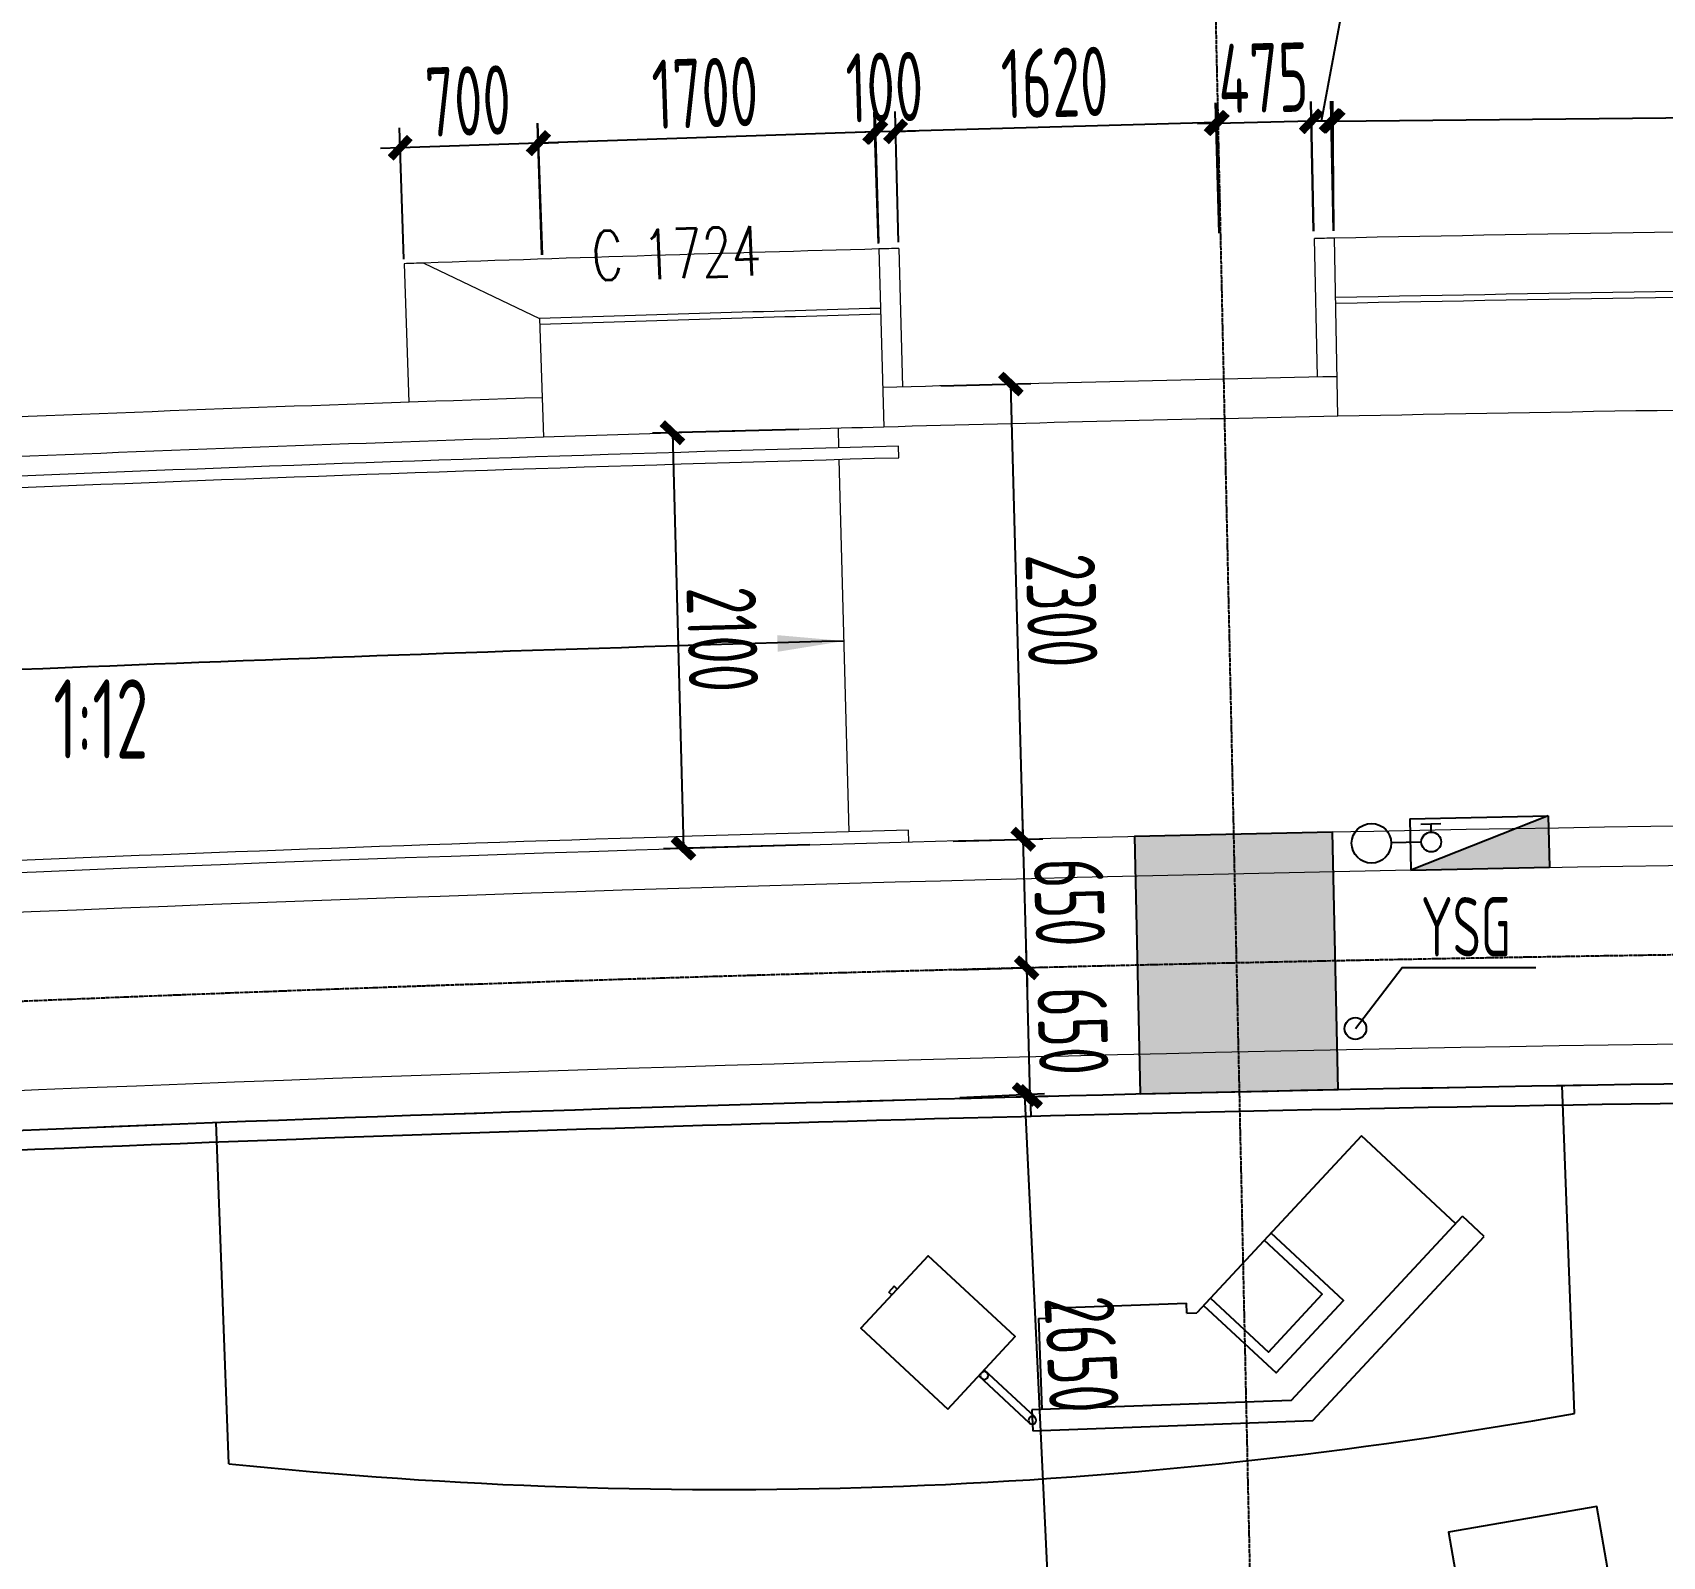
# Model space of a CAD drawing. Header units: millimetres. Extents: x 11515858 to 24947533, y -12784974 to -6116114.
# Drawn here: x 11765701 to 11773933, y -6380553 to -6372855 of the extents above; entities that cross this region are included whole.
import ezdxf
from ezdxf.enums import TextEntityAlignment as Align

# ---------------------------------------------------------------- set-up
doc = ezdxf.new("R2010")
doc.units = ezdxf.units.MM
doc.header["$LTSCALE"] = 10
for name, pattern in [('A2-RG-AXIS$0$CENTER', [2, 1.25, -0.25, 0.25, -0.25]), ('A2-RG-AXIS$0$DOTE', [2.42, 2, -0.2, 0.02, -0.2]), ('A2-RI-F2$0$DOT2', [0.125, 0, -0.125])]:
    doc.linetypes.add(name, pattern=pattern)
for name, color, linetype in [('A2-RB-F2$0$A-DIMS-100', 1, 'Continuous'), ('A2-RD-F2$0$A-FURN-FIXT', 9, 'Continuous'), ('A2-RD-F2$0$A-STRS', 50, 'Continuous'), ('A2-RD-F2$0$an-door', 2, 'Continuous'), ('A2-RG-AXIS$0$A-GRID', 1, 'A2-RG-AXIS$0$CENTER'), ('A2-RI-F2$0$$0$AUDIT_D_120618114340-341', 1, 'Continuous'), ('A2-RI-F2$0$0P-FE-FH-P', 41, 'A2-RI-F2$0$YJdef_FE-FH_LINE_F'), ('A2-RI-F2$0$0P-FE-FH-V', 141, 'Continuous'), ('A2-RI-F2$0$0P-FE-HY', 141, 'Continuous'), ('A2-RI-F2$0$A-ROOF-DRAN', 175, 'Continuous'), ('A2-RI-F2$0$A-STRS', 50, 'Continuous'), ('A2-RI-F2$0$A-SYMB-AREA', 4, 'Continuous'), ('A2-RI-F2$0$A-SYMB-DOOR', 4, 'Continuous'), ('A2-RI-F2$0$A-SYMB-NAME', 4, 'Continuous'), ('A2-RS-F2$0$A-HATH-GRAY', 8, 'Continuous'), ('A2-RS-F2$0$A-WALL-CONC', 6, 'Continuous')]:
    doc.layers.add(name, color=color, linetype=linetype)
doc.layers.add('A2-RD-F2$0$A-X-AREA', color=6, linetype='Continuous', plot=False)
for name, color, linetype, lineweight in [('A2-RI-F2$0$A-FLOR-OTLN', 4, 'A2-RI-F2$0$DOT2', 5), ('A2-RI-F2$0$A-FLOR-STRS', 2, 'Continuous', 5), ('A2-RI-F2$0$A-GLAZ', 140, 'Continuous', 5), ('A2-RI-F2$0$A-WALL', 7, 'Continuous', 5)]:
    doc.layers.add(name, color=color, linetype=linetype, lineweight=lineweight)
doc.styles.add('A2-RB-F2$0$XD2008', font='hzs.shx', dxfattribs={"width": 0.7, "bigfont": 'hztxt.shx'})
doc.styles.add('A2-RI-F2$0$ECADI', font='hzs.shx', dxfattribs={"width": 0.7, "bigfont": 'hztxt.shx'})
doc.styles.add('A2-RI-F2$0$ECADI-TXT', font='simplex.shx', dxfattribs={"bigfont": 'hztxt.shx'})
doc.styles.add('A2-RI-F2$0$hz1', font='hzs.shx', dxfattribs={"width": 0.75, "bigfont": 'hztxt.shx'})
doc.linetypes.add('A2-RI-F2$0$YJdef_FE-FH_LINE_F', pattern='A,4,-0.2,["F",A2-RI-F2$0$hz1,S=0.2,R=0,X=-0.1,Y=-0.1],-0.1', length=4.3)
doc.dimstyles.new('A2-RB-F2$0$XD100$0', dxfattribs={"dimscale": 100, "dimtxt": 3.5, "dimasz": 1, "dimexe": 1, "dimexo": 2, "dimgap": 0.5, "dimtad": 1, "dimdec": 0, "dimdsep": 46, "dimtxsty": 'A2-RB-F2$0$XD2008', "dimblk1": 'A2-RB-F2$0$_ArchTick', "dimblk2": 'A2-RB-F2$0$_ArchTick', "dimsah": 1, "dimcen": 2.5, "dimclrt": 4, "dimaunit": 1, "dimadec": 0, "dimazin": 0, "dimtfac": 1, "dimtdec": 0, "dimtix": 1, "dimtmove": 1, "dimatfit": 3, "dimfxl": 0, "dimtolj": 1, "dimtzin": 0, "dimarcsym": 0})

# ---------------------------------------------------------------- blocks, each defined once
blk = doc.blocks.new('A2-RG-AXIS')
at = {"layer": 'A2-RG-AXIS$0$A-GRID', "linetype": 'A2-RG-AXIS$0$DOTE'}
blk.add_line((11771570.2, -6367957.3), (11772452.4, -6408147.6), dxfattribs=at)
for radius in [323300, 316700]:
    blk.add_arc((11778730.7, -6694178.7), radius, 75.589285, 95.407644, dxfattribs=at)
blk = doc.blocks.new('A2-RB-F2$0$_ArchTick')
at = {"color": 0, "linetype": 'ByBlock', "const_width": 0.4}
blk.add_lwpolyline([(-0.5, -0.5), (0.5, 0.5)], dxfattribs=at)
blk = doc.blocks.new('*D1739')
at = {"layer": 'A2-RB-F2$0$A-DIMS-100', "color": 0, "lineweight": -2, "transparency": 16777216}
for p, q in [((11770384.7, -6378234.8), (11770811.9, -6378214.5)), ((11770837.9, -6380866.8), (11770712, -6378219.2)), ((11770510.5, -6380882.4), (11770937.7, -6380862.1))]:
    blk.add_line(p, q, dxfattribs=at)
at = {"layer": 'Defpoints', "color": 0, "transparency": 16777216}
for p in [(11770712, -6378219.2), (11770184.9, -6378244.3), (11770310.7, -6380891.9)]:
    blk.add_point(p, dxfattribs=at)
at = {"layer": 'A2-RB-F2$0$A-DIMS-100', "color": 0, "lineweight": -2, "transparency": 16777216, "xscale": 100, "yscale": 100, "zscale": 100}
for p, rotation in [((11770712, -6378219.2), 92.72074482102119), ((11770837.9, -6380866.8), 272.7207448210212)]:
    blk.add_blockref('A2-RB-F2$0$_ArchTick', p, dxfattribs=dict(at, rotation=rotation))
at = {"layer": 'A2-RB-F2$0$A-DIMS-100', "color": 4, "transparency": 16777216, "insert": (11770999.7, -6379532.3), "char_height": 350, "attachment_point": 5, "rotation": 272.72074, "style": 'A2-RB-F2$0$XD2008'}
blk.add_mtext('\\A1;2650', dxfattribs=at)
blk = doc.blocks.new('*D1598')
at = {"layer": 'A2-RB-F2$0$A-DIMS-100', "color": 0, "lineweight": -2, "transparency": 16777216}
for p, q in [((11770721.8, -6377579.5), (11770719.1, -6377479.6)), ((11770367.3, -6377589.1), (11770821.8, -6377576.8)), ((11770739.4, -6378229.3), (11770721.8, -6377579.5)), ((11770384.8, -6378238.9), (11770839.4, -6378226.6)), ((11770739.4, -6378229.3), (11770742.1, -6378329.2))]:
    blk.add_line(p, q, dxfattribs=at)
at = {"layer": 'Defpoints', "color": 0, "transparency": 16777216}
for p in [(11770167.3, -6377594.5), (11770721.8, -6377579.5), (11770184.9, -6378244.3)]:
    blk.add_point(p, dxfattribs=at)
at = {"layer": 'A2-RB-F2$0$A-DIMS-100', "color": 0, "lineweight": -2, "transparency": 16777216, "xscale": 100, "yscale": 100, "zscale": 100}
for p, rotation in [((11770721.8, -6377579.5), 271.5494321875487), ((11770739.4, -6378229.3), 91.54943218754872)]:
    blk.add_blockref('A2-RB-F2$0$_ArchTick', p, dxfattribs=dict(at, rotation=rotation))
at = {"layer": 'A2-RB-F2$0$A-DIMS-100', "color": 4, "transparency": 16777216, "insert": (11770955.5, -6377898.3), "char_height": 350, "attachment_point": 5, "rotation": 271.54943, "style": 'A2-RB-F2$0$XD2008'}
blk.add_mtext('\\A1;650', dxfattribs=at)
blk = doc.blocks.new('*D1599')
at = {"layer": 'A2-RB-F2$0$A-DIMS-100', "color": 0, "lineweight": -2, "transparency": 16777216}
for p, q in [((11770704.3, -6376929.8), (11770701.6, -6376829.8)), ((11770349.7, -6376939.3), (11770804.2, -6376927.1)), ((11770721.8, -6377579.5), (11770704.3, -6376929.8)), ((11770367.3, -6377589.1), (11770821.8, -6377576.8)), ((11770721.8, -6377579.5), (11770724.5, -6377679.5))]:
    blk.add_line(p, q, dxfattribs=at)
at = {"layer": 'Defpoints', "color": 0, "transparency": 16777216}
for p in [(11770149.8, -6376944.8), (11770704.3, -6376929.8), (11770167.3, -6377594.5)]:
    blk.add_point(p, dxfattribs=at)
at = {"layer": 'A2-RB-F2$0$A-DIMS-100', "color": 0, "lineweight": -2, "transparency": 16777216, "xscale": 100, "yscale": 100, "zscale": 100}
for p, rotation in [((11770704.3, -6376929.8), 271.5494782955902), ((11770721.8, -6377579.5), 91.54947829559023)]:
    blk.add_blockref('A2-RB-F2$0$_ArchTick', p, dxfattribs=dict(at, rotation=rotation))
at = {"layer": 'A2-RB-F2$0$A-DIMS-100', "color": 4, "transparency": 16777216, "insert": (11770938, -6377248.6), "char_height": 350, "attachment_point": 5, "rotation": 271.54948, "style": 'A2-RB-F2$0$XD2008'}
blk.add_mtext('\\A1;650', dxfattribs=at)
blk = doc.blocks.new('*D1600')
at = {"layer": 'A2-RB-F2$0$A-DIMS-100', "color": 0, "lineweight": -2, "transparency": 16777216}
for p, q in [((11770287.5, -6374640.2), (11770742, -6374627.9)), ((11770704.3, -6376929.8), (11770642.1, -6374630.6)), ((11770349.7, -6376939.3), (11770804.2, -6376927.1))]:
    blk.add_line(p, q, dxfattribs=at)
at = {"layer": 'Defpoints', "color": 0, "transparency": 16777216}
for p in [(11770087.6, -6374645.6), (11770642.1, -6374630.6), (11770149.8, -6376944.8)]:
    blk.add_point(p, dxfattribs=at)
at = {"layer": 'A2-RB-F2$0$A-DIMS-100', "color": 0, "lineweight": -2, "transparency": 16777216, "xscale": 100, "yscale": 100, "zscale": 100}
for p, rotation in [((11770642.1, -6374630.6), 91.54943228191766), ((11770704.3, -6376929.8), 271.5494322819176)]:
    blk.add_blockref('A2-RB-F2$0$_ArchTick', p, dxfattribs=dict(at, rotation=rotation))
at = {"layer": 'A2-RB-F2$0$A-DIMS-100', "color": 4, "transparency": 16777216, "insert": (11770898.1, -6375774.1), "char_height": 350, "attachment_point": 5, "rotation": 271.54943, "style": 'A2-RB-F2$0$XD2008'}
blk.add_mtext('\\A1;2300', dxfattribs=at)
blk = doc.blocks.new('*D1992')
at = {"layer": 'A2-RB-F2$0$A-DIMS-100', "color": 0, "lineweight": -2, "transparency": 16777216}
for p, q in [((11772273.7, -6373856.4), (11772267.5, -6373202.4)), ((11779173.4, -6373791.6), (11779167.3, -6373137.7)), ((11772268.5, -6373302.4), (11779168.2, -6373237.6))]:
    blk.add_line(p, q, dxfattribs=at)
at = {"layer": 'Defpoints', "color": 0, "transparency": 16777216}
for p in [(11779168.2, -6373237.6), (11779175.3, -6373991.6), (11772275.6, -6374056.4)]:
    blk.add_point(p, dxfattribs=at)
at = {"layer": 'A2-RB-F2$0$A-DIMS-100', "color": 0, "lineweight": -2, "transparency": 16777216, "xscale": 100, "yscale": 100, "zscale": 100}
for p, rotation in [((11779168.2, -6373237.6), 0.5376336599480449), ((11772268.5, -6373302.4), 180.537633659948)]:
    blk.add_blockref('A2-RB-F2$0$_ArchTick', p, dxfattribs=dict(at, rotation=rotation))
at = {"layer": 'A2-RB-F2$0$A-DIMS-100', "color": 4, "transparency": 16777216, "insert": (11775716.2, -6373045), "char_height": 350, "attachment_point": 5, "rotation": 0.53763, "style": 'A2-RB-F2$0$XD2008'}
blk.add_mtext('\\A1;6900', dxfattribs=at)
blk = doc.blocks.new('*D1993')
at = {"layer": 'A2-RB-F2$0$A-DIMS-100', "color": 0, "lineweight": -2, "transparency": 16777216}
for p, q in [((11772171.2, -6373858.4), (11772156.8, -6373203.5)), ((11771696.2, -6373868.9), (11771681.8, -6373214)), ((11771684, -6373313.9), (11771584, -6373316.1)), ((11772159, -6373303.5), (11771684, -6373313.9)), ((11772159, -6373303.5), (11772259, -6373301.3))]:
    blk.add_line(p, q, dxfattribs=at)
at = {"layer": 'Defpoints', "color": 0, "transparency": 16777216}
for p in [(11771684, -6373313.9), (11771700.6, -6374068.8), (11772175.6, -6374058.4)]:
    blk.add_point(p, dxfattribs=at)
at = {"layer": 'A2-RB-F2$0$A-DIMS-100', "color": 0, "lineweight": -2, "transparency": 16777216, "xscale": 100, "yscale": 100, "zscale": 100}
for p, rotation in [((11771684, -6373313.9), 1.257428799179686), ((11772159, -6373303.5), 181.2574287991797)]:
    blk.add_blockref('A2-RB-F2$0$_ArchTick', p, dxfattribs=dict(at, rotation=rotation))
at = {"layer": 'A2-RB-F2$0$A-DIMS-100', "color": 4, "transparency": 16777216, "insert": (11771916.6, -6373083.8), "char_height": 350, "attachment_point": 5, "rotation": 1.25743, "style": 'A2-RB-F2$0$XD2008'}
blk.add_mtext('\\A1;475', dxfattribs=at)
blk = doc.blocks.new('*D1994')
at = {"layer": 'A2-RB-F2$0$A-DIMS-100', "color": 0, "lineweight": -2, "transparency": 16777216}
for p, q in [((11772210.2, -6373302.3), (11772307.5, -6372789.9)), ((11772307.5, -6372789.9), (11772990.7, -6372776)), ((11772171.5, -6373858.4), (11772158.2, -6373203.3)), ((11772271.5, -6373856.4), (11772258.2, -6373201.3)), ((11772260.2, -6373301.3), (11772160.2, -6373303.3))]:
    blk.add_line(p, q, dxfattribs=at)
at = {"layer": 'Defpoints', "color": 0, "transparency": 16777216}
for p in [(11772160.2, -6373303.3), (11772175.6, -6374058.4), (11772275.6, -6374056.4)]:
    blk.add_point(p, dxfattribs=at)
at = {"layer": 'A2-RB-F2$0$A-DIMS-100', "color": 0, "lineweight": -2, "transparency": 16777216, "xscale": 100, "yscale": 100, "zscale": 100}
for p, rotation in [((11772160.2, -6373303.3), 181.1635074170748), ((11772260.2, -6373301.3), 1.163507417074783)]:
    blk.add_blockref('A2-RB-F2$0$_ArchTick', p, dxfattribs=dict(at, rotation=rotation))
at = {"layer": 'A2-RB-F2$0$A-DIMS-100', "color": 4, "transparency": 16777216, "insert": (11772644.5, -6372558), "char_height": 350, "attachment_point": 5, "rotation": 1.16351, "style": 'A2-RB-F2$0$XD2008'}
blk.add_mtext('\\A1;100', dxfattribs=at)
blk = doc.blocks.new('*D1996')
at = {"layer": 'A2-RB-F2$0$A-DIMS-100', "color": 0, "lineweight": -2, "transparency": 16777216}
for p, q in [((11770075, -6373913.2), (11770057, -6373254.6)), ((11771694.1, -6373868.9), (11771676.1, -6373210.4)), ((11771678.8, -6373310.3), (11770059.7, -6373354.6))]:
    blk.add_line(p, q, dxfattribs=at)
at = {"layer": 'Defpoints', "color": 0, "transparency": 16777216}
for p in [(11770059.7, -6373354.6), (11771699.6, -6374068.9), (11770080.4, -6374113.1)]:
    blk.add_point(p, dxfattribs=at)
at = {"layer": 'A2-RB-F2$0$A-DIMS-100', "color": 0, "lineweight": -2, "transparency": 16777216, "xscale": 100, "yscale": 100, "zscale": 100}
for p, rotation in [((11770059.7, -6373354.6), 181.5649537340551), ((11771678.8, -6373310.3), 1.564953734055026)]:
    blk.add_blockref('A2-RB-F2$0$_ArchTick', p, dxfattribs=dict(at, rotation=rotation))
at = {"layer": 'A2-RB-F2$0$A-DIMS-100', "color": 4, "transparency": 16777216, "insert": (11770863.1, -6373107.5), "char_height": 350, "attachment_point": 5, "rotation": 1.56495, "style": 'A2-RB-F2$0$XD2008'}
blk.add_mtext('\\A1;1620', dxfattribs=at)
blk = doc.blocks.new('*D1997')
at = {"layer": 'A2-RB-F2$0$A-DIMS-100', "color": 0, "lineweight": -2, "transparency": 16777216}
for p, q in [((11769975, -6373915.9), (11769957, -6373257.3)), ((11770075, -6373913.2), (11770057, -6373254.6)), ((11769959.7, -6373357.3), (11769859.8, -6373360)), ((11770059.7, -6373354.6), (11769959.7, -6373357.3)), ((11770059.7, -6373354.6), (11770159.7, -6373351.8))]:
    blk.add_line(p, q, dxfattribs=at)
at = {"layer": 'Defpoints', "color": 0, "transparency": 16777216}
for p in [(11769959.7, -6373357.3), (11769980.5, -6374115.8), (11770080.4, -6374113.1)]:
    blk.add_point(p, dxfattribs=at)
at = {"layer": 'A2-RB-F2$0$A-DIMS-100', "color": 0, "lineweight": -2, "transparency": 16777216, "xscale": 100, "yscale": 100, "zscale": 100}
for p, rotation in [((11769959.7, -6373357.3), 1.565984629552431), ((11770059.7, -6373354.6), 181.5659846295524)]:
    blk.add_blockref('A2-RB-F2$0$_ArchTick', p, dxfattribs=dict(at, rotation=rotation))
at = {"layer": 'A2-RB-F2$0$A-DIMS-100', "color": 4, "transparency": 16777216, "insert": (11770003.6, -6373131), "char_height": 350, "attachment_point": 5, "rotation": 1.56598, "style": 'A2-RB-F2$0$XD2008'}
blk.add_mtext('\\A1;100', dxfattribs=at)
blk = doc.blocks.new('*D1998')
at = {"layer": 'A2-RB-F2$0$A-DIMS-100', "color": 0, "lineweight": -2, "transparency": 16777216}
for p, q in [((11769972.9, -6373921), (11769950.9, -6373256.8)), ((11768273.7, -6373977.4), (11768251.6, -6373313.1)), ((11769954.2, -6373356.7), (11768254.9, -6373413.1))]:
    blk.add_line(p, q, dxfattribs=at)
at = {"layer": 'Defpoints', "color": 0, "transparency": 16777216}
for p in [(11768254.9, -6373413.1), (11768280.3, -6374177.3), (11769979.5, -6374120.9)]:
    blk.add_point(p, dxfattribs=at)
at = {"layer": 'A2-RB-F2$0$A-DIMS-100', "color": 0, "lineweight": -2, "transparency": 16777216, "xscale": 100, "yscale": 100, "zscale": 100}
for p, rotation in [((11769954.2, -6373356.7), 1.899891707339938), ((11768254.9, -6373413.1), 181.89989170734)]:
    blk.add_blockref('A2-RB-F2$0$_ArchTick', p, dxfattribs=dict(at, rotation=rotation))
at = {"layer": 'A2-RB-F2$0$A-DIMS-100', "color": 4, "transparency": 16777216, "insert": (11769097.1, -6373160), "char_height": 350, "attachment_point": 5, "rotation": 1.89989, "style": 'A2-RB-F2$0$XD2008'}
blk.add_mtext('\\A1;1700', dxfattribs=at)
blk = doc.blocks.new('*D1999')
at = {"layer": 'A2-RB-F2$0$A-DIMS-100', "color": 0, "lineweight": -2, "transparency": 16777216}
for p, q in [((11767576.5, -6374000.7), (11767554.5, -6373337.2)), ((11768275.7, -6373977.5), (11768253.7, -6373314)), ((11767557.8, -6373437.1), (11767457.9, -6373440.4)), ((11768257, -6373414), (11767557.8, -6373437.1)), ((11768257, -6373414), (11768357, -6373410.7))]:
    blk.add_line(p, q, dxfattribs=at)
at = {"layer": 'Defpoints', "color": 0, "transparency": 16777216}
for p in [(11767557.8, -6373437.1), (11768282.3, -6374177.4), (11767583.1, -6374200.6)]:
    blk.add_point(p, dxfattribs=at)
at = {"layer": 'A2-RB-F2$0$A-DIMS-100', "color": 0, "lineweight": -2, "transparency": 16777216, "xscale": 100, "yscale": 100, "zscale": 100}
for p, rotation in [((11767557.8, -6373437.1), 1.895692293724273), ((11768257, -6373414), 181.8956922937243)]:
    blk.add_blockref('A2-RB-F2$0$_ArchTick', p, dxfattribs=dict(at, rotation=rotation))
at = {"layer": 'A2-RB-F2$0$A-DIMS-100', "color": 4, "transparency": 16777216, "insert": (11767900, -6373200.7), "char_height": 350, "attachment_point": 5, "rotation": 1.89569, "style": 'A2-RB-F2$0$XD2008'}
blk.add_mtext('\\A1;700', dxfattribs=at)
blk = doc.blocks.new('*D1436')
at = {"layer": 'A2-RB-F2$0$A-DIMS-100', "color": 0, "lineweight": -2, "transparency": 16777216}
for p, q in [((11769571.4, -6374859.7), (11768832.6, -6374879.3)), ((11768932.6, -6374876.6), (11768988.2, -6376975.5)), ((11769627, -6376958.6), (11768888.2, -6376978.1))]:
    blk.add_line(p, q, dxfattribs=at)
at = {"layer": 'Defpoints', "color": 0, "transparency": 16777216}
for p in [(11769771.3, -6374854.4), (11768988.2, -6376975.5), (11769826.9, -6376953.3)]:
    blk.add_point(p, dxfattribs=at)
at = {"layer": 'A2-RB-F2$0$A-DIMS-100', "color": 0, "lineweight": -2, "transparency": 16777216, "xscale": 100, "yscale": 100, "zscale": 100}
for p, rotation in [((11768932.6, -6374876.6), 91.51746333735144), ((11768988.2, -6376975.5), 271.5174633373515)]:
    blk.add_blockref('A2-RB-F2$0$_ArchTick', p, dxfattribs=dict(at, rotation=rotation))
at = {"layer": 'A2-RB-F2$0$A-DIMS-100', "color": 4, "transparency": 16777216, "insert": (11769185.3, -6375920.1), "char_height": 350, "attachment_point": 5, "rotation": 271.51746, "style": 'A2-RB-F2$0$XD2008'}
blk.add_mtext('\\A1;2100', dxfattribs=at)
blk = doc.blocks.new('A2-RD-F2$0$LECTERN')
for p, q in [((-756.6, 968.7), (-297, 1428.4)), ((-297, 1428.4), (565.7, 565.7)), ((-898, 898), (-792, 1004.1)), ((106.1, 106.1), (-792, 1004.1)), ((0, 0), (-898, 898)), ((2074.3, 740), (2088.5, 754.1)), ((2102.6, 711.7), (2116.8, 725.8)), ((1315.7, 615.7), (615.7, 615.7)), ((615.7, 565.7), (615.7, 615.7)), ((1315.7, 615.7), (1315.7, 565.7)), ((615.7, 565.7), (565.7, 565.7)), ((1365.7, 565.7), (1315.7, 565.7)), ((1365.7, 565.7), (1365.7, 106.1)), ((1401.5, 67.2), (1650.1, 315.7)), ((1429.8, 38.9), (1678.4, 287.4)), ((106.1, 106.1), (1415.7, 106.1)), ((1415.7, 106.1), (1415.7, 0)), ((1415.7, 0), (0, 0))]:
    blk.add_line(p, q)
for points in [[(530.3, 601), (176.8, 247.5), (-176.8, 601), (176.8, 954.6)], [(495, 636.4), (212.1, 353.6), (-70.7, 636.4), (212.1, 919.2)], [(2088.5, 754.1), (2116.8, 725.8)]]:
    blk.add_lwpolyline(points)
blk.add_lwpolyline([(1841, 124.8), (1487.4, 478.3), (1911.7, 902.6), (2265.3, 549.1)], close=True)
for centre in [(1650.1, 287.4), (1415.7, 53)]:
    blk.add_circle(centre, 20)
blk = doc.blocks.new('A2-RD-F2')
at = {"layer": 'A2-RD-F2$0$A-FURN-FIXT', "linetype": 'Continuous'}
blk.add_lwpolyline([(11773806, -6381482.9), (11773601.6, -6380300.4), (11772852.7, -6380429.9), (11773057.2, -6381612.4)], close=True, dxfattribs=at)
at = {"layer": 'A2-RD-F2$0$A-STRS', "linetype": 'Continuous'}
for p, q in [((11773488, -6379829.9), (11773426.8, -6378173.2)), ((11766692.8, -6380084.7), (11766629.1, -6378360.5))]:
    blk.add_line(p, q, dxfattribs=at)
for centre, radius, start, end in [((11769193.8, -6356041.7), 24172.7, 264.06129, 280.23274), ((11769095.5, -6355320.7), 27500, 249.90585, 295.09012)]:
    blk.add_arc(centre, radius, start, end, dxfattribs=at)
at = {"layer": 'A2-RD-F2$0$A-X-AREA'}
blk.add_lwpolyline([(11759454.3, -6378717.1, -0.016899), (11780770.9, -6378135.9), (11780679.8, -6391585, 0.016665), (11760521, -6392127.1), (11759454.3, -6378717.1)], format="xyb", dxfattribs=at)
at = {"layer": 'A2-RD-F2$0$an-door'}
blk.add_arc((11778729.6, -6694128.7), 315899.5, 90.074066, 93.478621, dxfattribs=at)
at = {"layer": 'A2-RD-F2$0$A-FURN-FIXT', "linetype": 'Continuous', "xscale": -1, "rotation": 2.065505213310389}
blk.add_blockref('A2-RD-F2$0$LECTERN', (11772167.1, -6379866.6), dxfattribs=at)
blk = doc.blocks.new('A2-RS-F2')
at = {"layer": 'A2-RS-F2$0$A-HATH-GRAY', "ltscale": 3}
h = blk.add_hatch(color=256, dxfattribs=at)
h.paths.add_polyline_path([(11780370.9, -6378132.8), (11781370.9, -6378139.6), (11781379.7, -6376839.6), (11780379.7, -6376832.8)])
h.paths.add_polyline_path([(11771295.3, -6378216.2), (11772295, -6378194.3), (11772266.5, -6376894.6), (11771266.7, -6376916.1)])
h.paths.add_polyline_path([(11789445.2, -6378310.2), (11790444.5, -6378345.7), (11790490.7, -6377046.5), (11789491.3, -6377010.6)])
h.paths.add_polyline_path([(11794061, -6377995.6), (11794659.8, -6378034.1), (11794711.1, -6377235.6), (11794112.3, -6377197.1)])
h.paths.add_polyline_path([(11762225.8, -6378560), (11763224.5, -6378509.3), (11763158.6, -6377210.6), (11762159.9, -6377261.3)])
h.paths.add_polyline_path([(11756053.8, -6378846.4), (11756851.3, -6378782.9), (11756756.1, -6377586.7), (11755958.6, -6377650.1)])
h.paths.add_polyline_path([(11801644.4, -6378461.8), (11802243.1, -6378500.3), (11802294.5, -6377701.9), (11801695.7, -6377663.4)])
h.paths.add_polyline_path([(11751557.2, -6379698.1), (11752354.6, -6379634.6), (11752219.8, -6377940), (11751422.4, -6378003.4)])
h.paths.add_polyline_path([(11807663.9, -6379405.7), (11808460.5, -6379479.9), (11808571.8, -6378285.1), (11807775.3, -6378210.6)])
h.paths.add_polyline_path([(11816584.8, -6380403.2), (11817577.3, -6380525.1), (11817735.8, -6379234.7), (11816743.2, -6379112.9)])
h.paths.add_polyline_path([(11825579.4, -6381618.6), (11826568.2, -6381768.4), (11826762.9, -6380483.1), (11825774.2, -6380333.3)])
h.paths.add_polyline_path([(11793833.2, -6381538.6), (11794432, -6381577.1), (11794483.3, -6380778.7), (11793884.5, -6380740.2)])
h.paths.add_polyline_path([(11801416.6, -6382004.6), (11802015.3, -6382043.1), (11802066.7, -6381244.7), (11801467.9, -6381206.2)])
h.paths.add_polyline_path([(11834536.4, -6383084.9), (11835520.4, -6383263), (11835752, -6381983.8), (11834767.9, -6381805.7)])
h.paths.add_polyline_path([(11843441.7, -6384836.8), (11844420.2, -6385043.1), (11844688.3, -6383771), (11843709.9, -6383564.7)])
h.paths.add_polyline_path([(11849706.8, -6386047.7), (11850486.4, -6386227.4), (11850720.8, -6385255.2), (11849941.2, -6385075.5)])
h.paths.add_polyline_path([(11756691.3, -6386871.4), (11757488.6, -6386806.1), (11757394.5, -6385611.6), (11756597, -6385675)])
h.paths.add_polyline_path([(11752175.7, -6387473.6), (11752973.2, -6387410.2), (11752838.4, -6385715.5), (11752040.9, -6385779)])
h.paths.add_polyline_path([(11854131.9, -6387106.5), (11854911.5, -6387286.2), (11855145.9, -6386314), (11854366.3, -6386134.3)])
h.paths.add_polyline_path([(11793236.4, -6390820.6), (11793835.2, -6390859), (11793886.5, -6390060.7), (11793287.7, -6390022.2)])
h.paths.add_polyline_path([(11800819.8, -6391285.9), (11801418.6, -6391324.4), (11801469.9, -6390525.9), (11800871.2, -6390487.4)])
h.paths.add_polyline_path([(11847832.2, -6393825.3), (11848611.8, -6394005), (11848846.2, -6393032.8), (11848066.6, -6392853.1)])
h.paths.add_polyline_path([(11780263.2, -6394032.4), (11781263.2, -6394039.2), (11781272, -6392739.2), (11780272, -6392732.1)])
h.paths.add_polyline_path([(11771644.2, -6394112.4), (11772644, -6394090.4), (11772615.4, -6392790.7), (11771615.7, -6392812.3)])
h.paths.add_polyline_path([(11788881, -6394200.2), (11789880.4, -6394235.7), (11789926.5, -6392936.5), (11788927.1, -6392900.6)])
h.paths.add_polyline_path([(11793008.6, -6394363.6), (11793607.4, -6394402.1), (11793658.7, -6393603.7), (11793059.9, -6393565.2)])
h.paths.add_polyline_path([(11763031, -6394439.6), (11764029.7, -6394388.9), (11763963.9, -6393090.2), (11762965.1, -6393140.9)])
h.paths.add_polyline_path([(11757322.6, -6394796.6), (11758120, -6394731.3), (11758024.9, -6393536.9), (11757227.5, -6393600.3)])
h.paths.add_polyline_path([(11800592, -6394828.7), (11801190.8, -6394867.2), (11801242.1, -6394068.8), (11800643.4, -6394030.3)])
h.paths.add_polyline_path([(11852257.4, -6394883.9), (11853037, -6395063.6), (11853271.3, -6394091.4), (11852491.7, -6393911.7)])
h.paths.add_polyline_path([(11752786.3, -6395149.5), (11753583.8, -6395086), (11753449, -6393391.4), (11752651.5, -6393454.8)])
h.paths.add_polyline_path([(11806188.5, -6395237.1), (11806985.1, -6395311.3), (11807096.4, -6394116.5), (11806299.9, -6394042)])
h.paths.add_polyline_path([(11814655.7, -6396186), (11815648.4, -6396307.3), (11815806.1, -6395016.9), (11814813.5, -6394895.6)])
h.paths.add_polyline_path([(11823197.5, -6397340.4), (11824186.2, -6397490.2), (11824381, -6396204.9), (11823392.2, -6396055.1)])
h.paths.add_polyline_path([(11831681.6, -6398728.6), (11832663, -6398920.7), (11832912.6, -6397644.9), (11831931.2, -6397452.8)])
h.paths.add_polyline_path([(11840164, -6400382.5), (11841142.5, -6400588.8), (11841410.7, -6399316.8), (11840432.2, -6399110.5)])
edge = h.paths.add_edge_path()
edge.add_arc((11772285.6, -6400549.4), 450, 0, 360)
edge = h.paths.add_edge_path()
edge.add_arc((11789151.8, -6400663.7), 450, 0, 360)
edge = h.paths.add_edge_path()
edge.add_arc((11763857, -6400855.6), 450, 0, 360)
h.paths.add_polyline_path([(11845945.9, -6401651.6), (11846725.5, -6401831.2), (11846959.8, -6400859), (11846180.2, -6400679.3)])
edge = h.paths.add_edge_path()
edge.add_arc((11797575.5, -6401083.9), 450, 0, 360)
edge = h.paths.add_edge_path()
edge.add_arc((11755440.6, -6401403.6), 450.5, 0, 360)
edge = h.paths.add_edge_path()
edge.add_arc((11805983.7, -6401745.9), 450, 0, 360)
h.paths.add_polyline_path([(11850371.1, -6402710), (11851150.7, -6402889.7), (11851385, -6401917.5), (11850605.5, -6401737.8)])
edge = h.paths.add_edge_path()
edge.add_arc((11814369.4, -6402649), 450, 0, 360)
edge = h.paths.add_edge_path()
edge.add_arc((11822725.7, -6403792.5), 450, 0, 360)
edge = h.paths.add_edge_path()
edge.add_arc((11831045.7, -6405175.5), 450, 0, 360)
edge = h.paths.add_edge_path()
edge.add_arc((11839322.6, -6406796.9), 450.5, 0, 360)
edge = h.paths.add_edge_path()
edge.add_arc((11847549.5, -6408655.2), 450.5, 0, 360)
edge = h.paths.add_edge_path()
edge.add_arc((11780719.1, -6400485.4), 450, 0, 360)
at = {"layer": 'A2-RS-F2$0$A-WALL-CONC'}
blk.add_3dface([(11771295.3, -6378216.2), (11772295, -6378194.3), (11772266.5, -6376894.6), (11771266.7, -6376916.1)], dxfattribs=at)
blk = doc.blocks.new('A2-RI-F2$0$Bay 1')
at = {"layer": 'A2-RI-F2$0$A-FLOR-OTLN', "linetype": 'Continuous'}
for radius, end in [(320350, 93.622485), (319450, 93.519662)]:
    blk.add_arc((19611.4, -318847.5), radius, 93.211108, end, dxfattribs=at)
at = {"layer": 'A2-RI-F2$0$A-GLAZ'}
for radius in [320050, 320020]:
    blk.add_arc((19611.4, -318847.5), radius, 93.211108, 93.519662, dxfattribs=at)
at = {"layer": 'A2-RI-F2$0$A-WALL'}
for p, q in [((1666.9, 999.6), (1717.4, 101)), ((1766.8, 1005.2), (1806, 306.3)), ((-728.8, 856.2), (-684.6, 157.6)), ((-629, 862.5), (-36.8, 598.9)), ((-36.8, 598.9), (0, 0))]:
    blk.add_line(p, q, dxfattribs=at)
for start, end in [(93.193223, 93.211108), (93.622485, 93.64037)]:
    blk.add_arc((19611.4, -318847.5), 320350, start, end, dxfattribs=at)
blk = doc.blocks.new('A2-RI-F2$0$Big Bay 2')
at = {"layer": 'A2-RI-F2$0$A-FLOR-OTLN', "linetype": 'Continuous'}
for radius in [320350, 319450]:
    blk.add_arc((6436.8, -319385.1), radius, 89.920265, 91.154565, dxfattribs=at)
at = {"layer": 'A2-RI-F2$0$A-GLAZ'}
for radius in [320050, 320020]:
    blk.add_arc((6436.8, -319385.1), radius, 89.920265, 91.154565, dxfattribs=at)
at = {"layer": 'A2-RI-F2$0$A-WALL'}
for p, q in [((6881.3, 64.5), (6882.6, 964.5)), ((6981.6, 264.4), (6982.6, 964.4)), ((-104, 197.9), (-118.1, 897.8)), ((0, 0), (-18.1, 899.8))]:
    blk.add_line(p, q, dxfattribs=at)
for start, end in [(89.90238, 89.920265), (91.154565, 91.17245)]:
    blk.add_arc((6436.8, -319385.1), 320350, start, end, dxfattribs=at)
blk = doc.blocks.new('A2-RI-F2$0$ECADI-TAG-DOOR')
blk = doc.blocks.new('A2-RI-F2$0$5erhfh')
at = {"layer": 'A2-RI-F2$0$A-SYMB-AREA', "style": 'A2-RI-F2$0$ECADI', "width": 0.7}
blk.add_attdef('340M2', text='', height=2.5, dxfattribs=at).set_placement((0, 1.25), align=Align.MIDDLE_LEFT)
at = {"layer": 'A2-RI-F2$0$A-SYMB-NAME', "style": 'A2-RI-F2$0$ECADI', "width": 0.7}
blk.add_attdef('CHINESENAME', (-12.292, 3.087), '', height=4.5, dxfattribs=at)
blk = doc.blocks.new('A2-RI-F2$0$A$C6F954C98')
at = {"extrusion": (0, 0, -1)}
blk.add_hatch(color=256, dxfattribs=at).paths.add_polyline_path([(-260, 700), (0, 0), (0, 700)])
for p, q in [((260, 700), (0, 700)), ((0, 0), (0, 700)), ((260, 700), (0, 0)), ((260, 0), (260, 700)), ((230.7, 105.9, 0), (190.7, 105.9, 0)), ((230.7, 155.9, 0), (230.7, 55.9, 0)), ((260, 0), (0, 0))]:
    blk.add_line(p, q, dxfattribs=at)
blk.add_circle((-140.7, 105.9, 0), 50, dxfattribs=at)
blk = doc.blocks.new('A2-RI-F2$0$ysg')
at = {"layer": 'A2-RI-F2$0$A-ROOF-DRAN'}
blk.add_lwpolyline([(21032.6, -5845.8), (21268.4, -5538.3), (21944.5, -5538.3)], dxfattribs=at)
blk.add_circle((21032.6, -5845.8), 55, dxfattribs=at)
ref = blk.add_blockref('A2-RI-F2$0$5erhfh', (22592.8, -5790.5), dxfattribs=dict(at, xscale=100, yscale=100, zscale=100))
ref.add_attrib('CHINESENAME', 'YSG', (21363.6, -5481.8), dxfattribs={"layer": 'A2-RI-F2$0$A-SYMB-NAME', "height": 300, "style": 'A2-RI-F2$0$ECADI', "width": 0.7})
blk = doc.blocks.new('A2-RB-F2')
at = {"layer": 'A2-RB-F2$0$A-DIMS-100'}
dim = blk.add_linear_dim(base=(11772160.2, -6373303.3), p1=(11772275.6, -6374056.4), p2=(11772175.6, -6374058.4), angle=181.16351, dimstyle='A2-RB-F2$0$XD100$0', dxfattribs=at)
dim.commit()
dim.dimension.update_dxf_attribs({"geometry": '*D1994', "text_midpoint": (11772357.5, -6372788.9), "dimtype": 129})
for p1, p2, distance, picture, middle in [((11771699.6, -6374068.9), (11770080.4, -6374113.1), -758.8, '*D1996', (11770863.1, -6373107.5)), ((11772175.6, -6374058.4), (11771700.6, -6374068.8), -755.1, '*D1993', (11771916.6, -6373083.8)), ((11772275.6, -6374056.4), (11779175.3, -6373991.6), 754, '*D1992', (11775716.2, -6373045)), ((11769979.5, -6374120.9), (11768280.3, -6374177.3), -764.6, '*D1998', (11769097.1, -6373160)), ((11770080.4, -6374113.1), (11769980.5, -6374115.8), -758.8, '*D1997', (11770003.6, -6373131)), ((11768282.3, -6374177.4), (11767583.1, -6374200.6), -763.9, '*D1999', (11767900, -6373200.7)), ((11770149.8, -6376944.8), (11770087.6, -6374645.6), -554.7, '*D1600', (11770898.1, -6375774.1)), ((11769771.3, -6374854.4), (11769826.9, -6376953.3), -839, '*D1436', (11769185.3, -6375920.1)), ((11770167.3, -6377594.5), (11770149.8, -6376944.8), -554.7, '*D1599', (11770938, -6377248.6)), ((11770184.9, -6378244.3), (11770167.3, -6377594.5), -554.7, '*D1598', (11770955.5, -6377898.3))]:
    dim = blk.add_aligned_dim(p1=p1, p2=p2, distance=distance, dimstyle='A2-RB-F2$0$XD100$0', dxfattribs=at)
    dim.commit()
    dim.dimension.update_dxf_attribs({"geometry": picture, "text_midpoint": middle})
dim = blk.add_aligned_dim(p1=(11770310.7, -6380891.9), p2=(11770184.9, -6378244.3), distance=-527.7, text='2650', dimstyle='A2-RB-F2$0$XD100$0', dxfattribs=at)
dim.commit()
dim.dimension.update_dxf_attribs({"geometry": '*D1739', "text_midpoint": (11770999.7, -6379532.3)})
blk = doc.blocks.new('A2-RI-F2')
at = {"layer": 'A2-RI-F2$0$$0$AUDIT_D_120618114340-341'}
blk.add_arc((11778784.2, -6694119.5), 318317.7, 91.617373, 92.913, dxfattribs=at)
at = {"layer": 'A2-RI-F2$0$$0$AUDIT_D_120618114340-341', "extrusion": (0, 0, -1)}
blk.add_solid([(-11769461.7, -6375898.9), (-11769464.8, -6375983), (-11769799.8, -6375928.6)], dxfattribs=at)
at = {"layer": 'A2-RI-F2$0$0P-FE-FH-P'}
blk.add_line((11772714.9, -6376944.9, 0), (11772562.9, -6376948.2, 0), dxfattribs=at)
at = {"layer": 'A2-RI-F2$0$0P-FE-FH-V'}
blk.add_circle((11772462.9, -6376950.4, 0), 100, dxfattribs=at)
at = {"layer": 'A2-RI-F2$0$A-FLOR-STRS'}
for p, q in [((11769773.9, -6374952.5), (11769771.3, -6374854.4)), ((11769825.3, -6376891.7), (11769775.5, -6375012.5)), ((11770075.4, -6375004.2), (11770073.8, -6374944.3)), ((11770126.8, -6376945.3), (11770125.2, -6376883.4))]:
    blk.add_line(p, q, dxfattribs=at)
for centre, radius, start, end in [((11778684.5, -6693237.8), 318410, 91.549619, 92.957088), ((11778684.5, -6693237.8), 318350, 91.549626, 92.957098), ((11778779.7, -6695175.8), 318410, 91.557513, 92.956541)]:
    blk.add_arc(centre, radius, start, end, dxfattribs=at)
at = {"layer": 'A2-RI-F2$0$A-WALL'}
for centre, radius, start, end in [((11778730.7, -6694178.7), 319650, 91.154565, 91.566026), ((11778730.7, -6694178.7), 319650, 91.87458, 92.388185), ((11778730.7, -6694178.7), 319450, 91.154565, 91.566026), ((11778730.7, -6694178.7), 319450, 91.87458, 92.388185), ((11778729.6, -6694128.7), 317300, 90.119293, 92.81302), ((11778729.6, -6694128.7), 317100, 90.155431, 92.812902), ((11778729.6, -6694128.7), 316199.5, 90.155534, 93.02971), ((11778729.6, -6694128.7), 315999.5, 90.074066, 93.029729)]:
    blk.add_arc(centre, radius, start, end, dxfattribs=at)
for name, p in [('A2-RS-F2', (0, 0)), ('A2-RI-F2$0$Big Bay 2', (11772293.9, -6374793.6)), ('A2-RI-F2$0$ysg', (11751349.3, -6372040.3))]:
    blk.add_blockref(name, p)
at = {"rotation": 358.354875353017}
blk.add_blockref('A2-RI-F2$0$Bay 1', (11768280.9, -6374899.7), dxfattribs=at)
ref = blk.add_blockref('A2-RI-F2$0$5erhfh', (11767035.2, -6376919.2), dxfattribs=dict(xscale=100, yscale=100, zscale=100))
ref.add_attrib('CHINESENAME', '1:12', (11765806, -6376522.5), dxfattribs={"layer": 'A2-RI-F2$0$A-SYMB-NAME', "height": 400, "style": 'A2-RI-F2$0$ECADI', "width": 0.7})
at = {"layer": 'A2-RI-F2$0$0P-FE-HY', "xscale": -1, "rotation": 271.2574287992131}
blk.add_blockref('A2-RI-F2$0$A$C6F954C98', (11772662.1, -6377086.8), dxfattribs=at)
at = {"layer": 'A2-RI-F2$0$A-FLOR-STRS'}
blk.add_blockref('A2-RG-AXIS', (0, 0), dxfattribs=at)
at = {"layer": 'A2-RI-F2$0$A-STRS', "linetype": 'Continuous'}
blk.add_blockref('A2-RB-F2', (0, 0), dxfattribs=at)
at = {"layer": 'A2-RI-F2$0$A-SYMB-DOOR'}
ref = blk.add_blockref('A2-RI-F2$0$ECADI-TAG-DOOR', (11768943.6, -6374822.3), dxfattribs=dict(at, xscale=99.9999999992984, yscale=99.9999999992984, zscale=99.9999999992984, rotation=2.118310652505376))
ref.add_attrib('门窗主编号1', 'C', dxfattribs={"height": 250, "rotation": 2.11831, "style": 'A2-RI-F2$0$ECADI-TXT', "width": 0.7}).set_placement((11768686.8, -6374102.8), align=Align.RIGHT)
ref.add_attrib('门窗主编号2', '1724', (11768785.9, -6374103.4, 333.3), dxfattribs={"height": 250, "rotation": 2.11831, "style": 'A2-RI-F2$0$ECADI-TXT', "width": 0.7})

msp = doc.modelspace()

# ---------------------------------------------------------------- block references
for name in ['A2-RI-F2', 'A2-RB-F2', 'A2-RG-AXIS', 'A2-RS-F2', 'A2-RD-F2']:
    msp.add_blockref(name, (0, 0))

doc.saveas('drawing.dxf')
